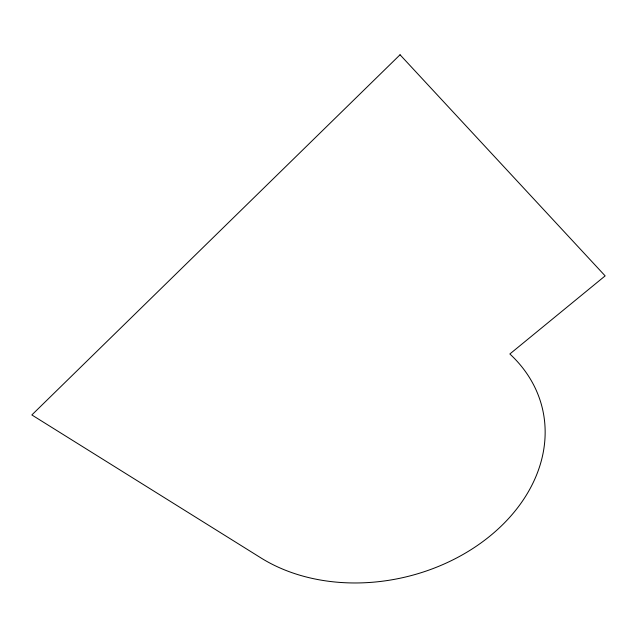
<?xml version="1.0" encoding="UTF-8"?>
<svg xmlns="http://www.w3.org/2000/svg" width="637" height="637" viewBox="0 0 637 637"><rect width="100%" height="100%" fill="white"/><g stroke="black" fill="none" stroke-linecap="round" stroke-linejoin="round"><path stroke-width="0.96" d="M400.052 54.774L31.85 414.95L260.979 557.94A171.648 132.098 -13.6 0 0 490.323 535.765A171.648 132.098 -13.6 0 0 509.855 353.981L605.15 275.885L400.052 54.774"/></g></svg>
